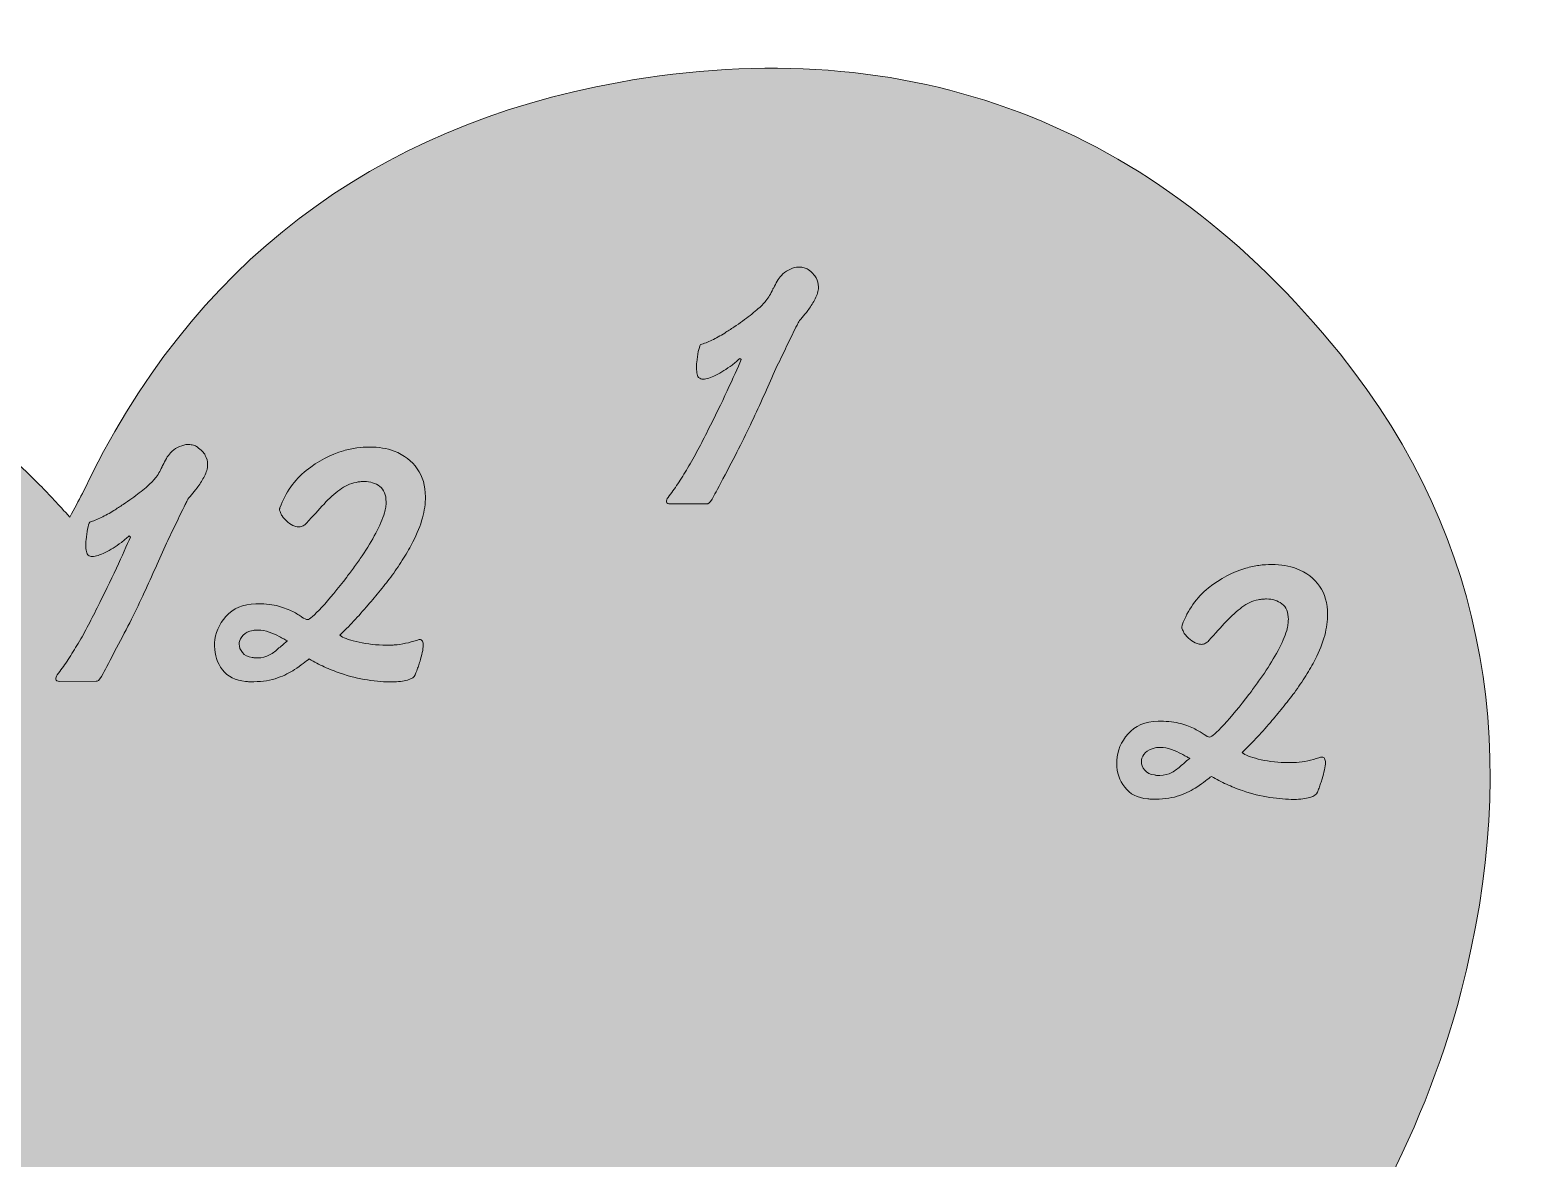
# Model space of a CAD drawing. Extents: x 60 to 4377, y -919 to -68.
# Drawn here: x 435 to 945, y -454 to -68 of the extents above; entities that cross this region are included whole.
import ezdxf

# ---------------------------------------------------------------- set-up
doc = ezdxf.new("R2010")
doc.units = 0
doc.header["$MEASUREMENT"] = 0
doc.layers.add('Layer 1', color=7, linetype='Continuous')

msp = doc.modelspace()

# ---------------------------------------------------------------- hatches: boundary and pattern name
at = {"layer": 'Layer 1', "true_color": 0xffffff}
h = msp.add_hatch(color=7, dxfattribs=at)
h.dxf.hatch_style = 2
edge = h.paths.add_edge_path()
edge.add_spline(control_points=[(883.34, -178.52), (820.02, -99.82), (736.1, -67.58), (636.44, -85.55), (552.25, -100.73), (489.89, -147.86), (452.76, -226.22), (451.51, -228.84), (450.05, -231.35), (448.48, -234.32), (444.58, -230.16), (441.52, -226.69), (438.25, -223.42), (387.7, -172.9), (327.68, -148.06), (255.57, -156.46), (151.19, -168.62), (76.74, -245.23), (66.74, -349.99), (59.99, -420.65), (76.75, -486.21), (109.55, -548.06), (147.62, -619.86), (202.15, -678.07), (264.03, -729.67), (344.31, -796.62), (433.77, -848.66), (529.36, -890.38), (553.04, -900.72), (577.33, -909.67), (601.44, -919.29), (607.03, -898.27), (611, -878.86), (617.35, -860.28), (641.92, -788.36), (683.74, -726.96), (733.9, -670.58), (773.91, -625.61), (814.4, -580.95), (852.2, -534.16), (885.13, -493.4), (911.45, -448.08), (924.81, -396.65), (945.36, -317.54), (935.16, -242.92), (883.34, -178.52)], knot_values=[0, 0, 0, 0, 1, 1, 1, 2, 2, 2, 3, 3, 3, 4, 4, 4, 5, 5, 5, 6, 6, 6, 7, 7, 7, 8, 8, 8, 9, 9, 9, 10, 10, 10, 11, 11, 11, 12, 12, 12, 13, 13, 13, 14, 14, 14, 15, 15, 15, 15], degree=3, periodic=1)
at = {"layer": 'Layer 1', "true_color": 0xed1c24}
h = msp.add_hatch(color=240, dxfattribs=at)
h.dxf.hatch_style = 2
edge = h.paths.add_edge_path()
edge.add_spline(control_points=[(883.34, -178.52), (820.02, -99.82), (736.1, -67.58), (636.44, -85.55), (552.25, -100.73), (489.89, -147.86), (452.76, -226.22), (451.51, -228.84), (450.05, -231.35), (448.48, -234.32), (444.58, -230.16), (441.52, -226.69), (438.25, -223.42), (387.7, -172.9), (327.68, -148.06), (255.57, -156.46), (151.19, -168.62), (76.74, -245.23), (66.74, -349.99), (59.99, -420.65), (76.75, -486.21), (109.55, -548.06), (147.62, -619.86), (202.15, -678.07), (264.03, -729.67), (344.31, -796.62), (433.77, -848.66), (529.36, -890.38), (553.04, -900.72), (577.33, -909.67), (601.44, -919.29), (607.03, -898.27), (611, -878.86), (617.35, -860.28), (641.92, -788.36), (683.74, -726.96), (733.9, -670.58), (773.91, -625.61), (814.4, -580.95), (852.2, -534.16), (885.13, -493.4), (911.45, -448.08), (924.81, -396.65), (945.36, -317.54), (935.16, -242.92), (883.34, -178.52)], knot_values=[0, 0, 0, 0, 1, 1, 1, 2, 2, 2, 3, 3, 3, 4, 4, 4, 5, 5, 5, 6, 6, 6, 7, 7, 7, 8, 8, 8, 9, 9, 9, 10, 10, 10, 11, 11, 11, 12, 12, 12, 13, 13, 13, 14, 14, 14, 15, 15, 15, 15], degree=3, periodic=1)
edge = h.paths.add_edge_path()
edge.add_spline(control_points=[(213.08, -302.52), (212.48, -305.42), (211.63, -308.51), (210.52, -311.79), (208.12, -318.82), (204.73, -325.01), (200.36, -330.37), (195.98, -335.72), (191.13, -338.36), (185.79, -338.29), (185.7, -338.29), (185.58, -338.29), (185.44, -338.29), (185.3, -338.29), (185.14, -338.29), (184.95, -338.29), (181.96, -338.03), (179.77, -336.89), (178.41, -334.88), (177.04, -332.88), (176.4, -330.24), (176.48, -326.96), (176.47, -324.72), (176.69, -322.24), (177.15, -319.52), (177.6, -316.8), (178.29, -313.85), (179.22, -310.67), (180.96, -304.02), (183.77, -298.2), (187.63, -293.23), (191.49, -288.25), (195.52, -285), (199.73, -283.49), (200.57, -283.11), (201.41, -282.85), (202.25, -282.7), (203.09, -282.56), (203.93, -282.49), (204.78, -282.48), (207.87, -282.56), (210.16, -283.67), (211.67, -285.82), (213.18, -287.97), (213.94, -290.91), (213.96, -294.65), (213.97, -296.99), (213.67, -299.61), (213.08, -302.52)], knot_values=[0, 0, 0, 0, 1, 1, 1, 2, 2, 2, 3, 3, 3, 4, 4, 4, 5, 5, 5, 6, 6, 6, 7, 7, 7, 8, 8, 8, 9, 9, 9, 10, 10, 10, 11, 11, 11, 12, 12, 12, 13, 13, 13, 14, 14, 14, 15, 15, 15, 16, 16, 16, 16], degree=3, periodic=1)
edge = h.paths.add_edge_path()
edge.add_spline(control_points=[(251.46, -662.34), (250.11, -663.65), (248.64, -664.69), (247.05, -665.44), (246.21, -665.82), (245.42, -666.13), (244.67, -666.37), (243.92, -666.6), (243.22, -666.82), (242.57, -667.01), (242.1, -667.1), (241.61, -667.18), (241.09, -667.22), (240.58, -667.28), (240.09, -667.3), (239.62, -667.3), (239.43, -667.3), (239.22, -667.3), (238.99, -667.3), (238.75, -667.31), (238.5, -667.31), (238.22, -667.31), (235.88, -667.13), (233.7, -666.53), (231.68, -665.51), (229.66, -664.49), (228.7, -663.42), (228.79, -662.3), (228.79, -662.3), (228.79, -662.16), (228.79, -662.16), (228.79, -662.16), (228.79, -662.02), (228.79, -662.02), (229.15, -660.14), (231.06, -657.96), (234.51, -655.46), (237.96, -652.97), (242.58, -650.16), (248.37, -647.05), (249.69, -648.54), (250.91, -650.03), (252.04, -651.53), (253.17, -653.02), (253.74, -654.7), (253.75, -656.57), (253.75, -656.66), (253.75, -656.74), (253.75, -656.78), (253.75, -656.83), (253.75, -656.9), (253.75, -656.99), (253.57, -659.24), (252.81, -661.02), (251.46, -662.34)], knot_values=[0, 0, 0, 0, 1, 1, 1, 2, 2, 2, 3, 3, 3, 4, 4, 4, 5, 5, 5, 6, 6, 6, 7, 7, 7, 8, 8, 8, 9, 9, 9, 10, 10, 10, 11, 11, 11, 12, 12, 12, 13, 13, 13, 14, 14, 14, 15, 15, 15, 16, 16, 16, 17, 17, 17, 18, 18, 18, 18], degree=3, periodic=1)
edge = h.paths.add_edge_path()
edge.add_spline(control_points=[(521.61, -277.87), (521.14, -278.34), (520.63, -278.77), (520.07, -279.14), (519.14, -280.08), (518.06, -280.88), (516.85, -281.54), (515.64, -282.2), (514.28, -282.54), (512.78, -282.54), (512.69, -282.54), (512.55, -282.54), (512.36, -282.54), (512.18, -282.55), (512.03, -282.55), (511.94, -282.55), (511.75, -282.55), (511.59, -282.53), (511.45, -282.48), (511.31, -282.43), (511.15, -282.41), (510.96, -282.41), (509.46, -282.23), (508.33, -281.67), (507.58, -280.74), (506.83, -279.81), (506.45, -278.83), (506.45, -277.8), (506.45, -277.71), (506.45, -277.61), (506.45, -277.52), (506.45, -277.43), (506.44, -277.33), (506.44, -277.24), (506.63, -276.39), (507.09, -275.57), (507.84, -274.77), (508.58, -273.98), (509.7, -273.43), (511.2, -273.15), (511.48, -273.05), (511.76, -273), (512.04, -273), (512.32, -273), (512.6, -273), (512.88, -273), (514.19, -272.99), (515.48, -273.22), (516.75, -273.68), (518.01, -274.15), (519.16, -274.65), (520.19, -275.21), (520.75, -275.49), (521.27, -275.77), (521.74, -276.05), (522.21, -276.32), (522.63, -276.56), (523.01, -276.74), (522.54, -277.03), (522.07, -277.4), (521.61, -277.87)], knot_values=[0, 0, 0, 0, 1, 1, 1, 2, 2, 2, 3, 3, 3, 4, 4, 4, 5, 5, 5, 6, 6, 6, 7, 7, 7, 8, 8, 8, 9, 9, 9, 10, 10, 10, 11, 11, 11, 12, 12, 12, 13, 13, 13, 14, 14, 14, 15, 15, 15, 16, 16, 16, 17, 17, 17, 18, 18, 18, 19, 19, 19, 20, 20, 20, 20], degree=3, periodic=1)
edge = h.paths.add_edge_path()
edge.add_spline(control_points=[(830.49, -318.07), (830.02, -318.54), (829.51, -318.96), (828.95, -319.34), (828.02, -320.28), (826.95, -321.08), (825.74, -321.74), (824.52, -322.4), (823.16, -322.73), (821.67, -322.74), (821.57, -322.74), (821.43, -322.74), (821.25, -322.74), (821.06, -322.74), (820.92, -322.74), (820.83, -322.74), (820.64, -322.75), (820.48, -322.72), (820.33, -322.68), (820.19, -322.63), (820.03, -322.61), (819.84, -322.61), (818.34, -322.43), (817.22, -321.87), (816.47, -320.94), (815.71, -320.01), (815.34, -319.03), (815.33, -318), (815.33, -317.9), (815.33, -317.81), (815.33, -317.72), (815.33, -317.62), (815.33, -317.53), (815.33, -317.43), (815.51, -316.59), (815.97, -315.77), (816.72, -314.97), (817.47, -314.17), (818.59, -313.63), (820.08, -313.34), (820.36, -313.25), (820.64, -313.2), (820.92, -313.2), (821.2, -313.2), (821.49, -313.2), (821.77, -313.2), (823.08, -313.19), (824.36, -313.42), (825.63, -313.88), (826.89, -314.34), (828.04, -314.85), (829.08, -315.41), (829.64, -315.69), (830.15, -315.96), (830.62, -316.24), (831.09, -316.52), (831.51, -316.76), (831.89, -316.94), (831.42, -317.22), (830.96, -317.6), (830.49, -318.07)], knot_values=[0, 0, 0, 0, 1, 1, 1, 2, 2, 2, 3, 3, 3, 4, 4, 4, 5, 5, 5, 6, 6, 6, 7, 7, 7, 8, 8, 8, 9, 9, 9, 10, 10, 10, 11, 11, 11, 12, 12, 12, 13, 13, 13, 14, 14, 14, 15, 15, 15, 16, 16, 16, 17, 17, 17, 18, 18, 18, 19, 19, 19, 20, 20, 20, 20], degree=3, periodic=1)

# ---------------------------------------------------------------- linework, layer by layer
at = {"layer": 'Layer 1', "lineweight": 0}
for points, knots in [([(883.34, -178.52), (820.02, -99.82), (736.1, -67.58), (636.44, -85.55), (552.25, -100.73), (489.89, -147.86), (452.76, -226.22), (451.51, -228.84), (450.05, -231.35), (448.48, -234.32), (444.58, -230.16), (441.52, -226.69), (438.25, -223.42), (387.7, -172.9), (327.68, -148.06), (255.57, -156.46), (151.19, -168.62), (76.74, -245.23), (66.74, -349.99), (59.99, -420.65), (76.75, -486.21), (109.55, -548.06), (147.62, -619.86), (202.15, -678.07), (264.03, -729.67), (344.31, -796.62), (433.77, -848.66), (529.36, -890.38), (553.04, -900.72), (577.33, -909.67), (601.44, -919.29), (607.03, -898.27), (611, -878.86), (617.35, -860.28), (641.92, -788.36), (683.74, -726.96), (733.9, -670.58), (773.91, -625.61), (814.4, -580.95), (852.2, -534.16), (885.13, -493.4), (911.45, -448.08), (924.81, -396.65), (945.36, -317.54), (935.16, -242.92), (883.34, -178.52)], [0, 0, 0, 0, 1, 1, 1, 2, 2, 2, 3, 3, 3, 4, 4, 4, 5, 5, 5, 6, 6, 6, 7, 7, 7, 8, 8, 8, 9, 9, 9, 10, 10, 10, 11, 11, 11, 12, 12, 12, 13, 13, 13, 14, 14, 14, 15, 15, 15, 15]), ([(883.34, -178.52), (820.02, -99.82), (736.1, -67.58), (636.44, -85.55), (552.25, -100.73), (489.89, -147.86), (452.76, -226.22), (451.51, -228.84), (450.05, -231.35), (448.48, -234.32), (444.58, -230.16), (441.52, -226.69), (438.25, -223.42), (387.7, -172.9), (327.68, -148.06), (255.57, -156.46), (151.19, -168.62), (76.74, -245.23), (66.74, -349.99), (59.99, -420.65), (76.75, -486.21), (109.55, -548.06), (147.62, -619.86), (202.15, -678.07), (264.03, -729.67), (344.31, -796.62), (433.77, -848.66), (529.36, -890.38), (553.04, -900.72), (577.33, -909.67), (601.44, -919.29), (607.03, -898.27), (611, -878.86), (617.35, -860.28), (641.92, -788.36), (683.74, -726.96), (733.9, -670.58), (773.91, -625.61), (814.4, -580.95), (852.2, -534.16), (885.13, -493.4), (911.45, -448.08), (924.81, -396.65), (945.36, -317.54), (935.16, -242.92), (883.34, -178.52)], [0, 0, 0, 0, 1, 1, 1, 2, 2, 2, 3, 3, 3, 4, 4, 4, 5, 5, 5, 6, 6, 6, 7, 7, 7, 8, 8, 8, 9, 9, 9, 10, 10, 10, 11, 11, 11, 12, 12, 12, 13, 13, 13, 14, 14, 14, 15, 15, 15, 15]), ([(883.34, -178.52), (820.02, -99.82), (736.1, -67.58), (636.44, -85.55), (552.25, -100.73), (489.89, -147.86), (452.76, -226.22), (451.51, -228.84), (450.05, -231.35), (448.48, -234.32), (444.58, -230.16), (441.52, -226.69), (438.25, -223.42), (387.7, -172.9), (327.68, -148.06), (255.57, -156.46), (151.19, -168.62), (76.74, -245.23), (66.74, -349.99), (59.99, -420.65), (76.75, -486.21), (109.55, -548.06), (147.62, -619.86), (202.15, -678.07), (264.03, -729.67), (344.31, -796.62), (433.77, -848.66), (529.36, -890.38), (553.04, -900.72), (577.33, -909.67), (601.44, -919.29), (607.03, -898.27), (611, -878.86), (617.35, -860.28), (641.92, -788.36), (683.74, -726.96), (733.9, -670.58), (773.91, -625.61), (814.4, -580.95), (852.2, -534.16), (885.13, -493.4), (911.45, -448.08), (924.81, -396.65), (945.36, -317.54), (935.16, -242.92), (883.34, -178.52)], [0, 0, 0, 0, 1, 1, 1, 2, 2, 2, 3, 3, 3, 4, 4, 4, 5, 5, 5, 6, 6, 6, 7, 7, 7, 8, 8, 8, 9, 9, 9, 10, 10, 10, 11, 11, 11, 12, 12, 12, 13, 13, 13, 14, 14, 14, 15, 15, 15, 15]), ([(668.99, -227.1), (668.16, -228.7), (667.46, -229.59), (666.9, -229.78), (666.8, -229.78), (666.71, -229.78), (666.62, -229.78), (666.62, -229.78), (654.13, -229.84), (654.13, -229.84), (653.28, -229.84), (652.84, -229.61), (652.79, -229.14), (652.74, -228.67), (652.9, -228.16), (653.27, -227.59), (654.39, -226.19), (655.51, -224.64), (656.62, -222.95), (657.74, -221.26), (658.85, -219.48), (659.97, -217.6), (661.17, -215.63), (662.36, -213.54), (663.52, -211.34), (664.68, -209.13), (665.81, -206.9), (666.93, -204.65), (669.34, -199.97), (671.54, -195.46), (673.53, -191.15), (675.53, -186.84), (677.12, -183.27), (678.33, -180.46), (678.33, -180.46), (677.91, -180.04), (677.91, -180.04), (677.44, -180.42), (677, -180.79), (676.58, -181.17), (676.16, -181.55), (675.72, -181.92), (675.25, -182.3), (673.29, -183.71), (671.42, -184.87), (669.65, -185.76), (667.88, -186.66), (666.43, -187.11), (665.31, -187.12), (665.02, -187.12), (664.77, -187.07), (664.53, -186.98), (664.3, -186.89), (664.09, -186.79), (663.9, -186.7), (663.62, -186.51), (663.41, -186.09), (663.26, -185.44), (663.12, -184.79), (663.05, -184.09), (663.04, -183.34), (663.04, -183.06), (663.04, -182.73), (663.04, -182.35), (663.04, -181.98), (663.08, -181.65), (663.17, -181.37), (663.26, -180.06), (663.42, -178.84), (663.65, -177.72), (663.88, -176.59), (664.13, -175.8), (664.41, -175.33), (665.62, -174.95), (666.93, -174.43), (668.33, -173.77), (669.73, -173.11), (671.18, -172.3), (672.68, -171.36), (673.7, -170.7), (674.75, -170.02), (675.82, -169.31), (676.9, -168.61), (677.9, -167.92), (678.83, -167.26), (680.6, -165.95), (682.21, -164.68), (683.66, -163.45), (685.1, -162.23), (686.15, -161.2), (686.8, -160.35), (687.27, -159.79), (687.69, -159.18), (688.06, -158.52), (688.43, -157.86), (688.8, -157.16), (689.17, -156.41), (689.17, -156.32), (689.19, -156.22), (689.24, -156.13), (689.29, -156.04), (689.36, -155.94), (689.45, -155.85), (689.82, -155.1), (690.21, -154.35), (690.63, -153.6), (691.05, -152.85), (691.54, -152.19), (692.1, -151.62), (692.75, -150.87), (693.54, -150.26), (694.48, -149.79), (695.41, -149.32), (696.34, -148.99), (697.28, -148.79), (697.47, -148.79), (697.63, -148.79), (697.77, -148.79), (697.91, -148.79), (698.07, -148.79), (698.26, -148.79), (698.82, -148.79), (699.36, -148.85), (699.88, -148.99), (700.39, -149.13), (700.84, -149.34), (701.21, -149.62), (702.53, -150.55), (703.44, -151.5), (703.96, -152.48), (704.48, -153.46), (704.74, -154.47), (704.75, -155.5), (704.75, -155.59), (704.75, -155.71), (704.75, -155.85), (704.75, -155.99), (704.75, -156.11), (704.75, -156.2), (704.57, -157.51), (704.13, -158.8), (703.44, -160.07), (702.74, -161.33), (701.97, -162.53), (701.14, -163.66), (700.48, -164.5), (699.83, -165.3), (699.18, -166.05), (698.53, -166.8), (698.06, -167.41), (697.78, -167.88), (697.69, -168.16), (697.58, -168.42), (697.44, -168.65), (697.3, -168.89), (697.18, -169.1), (697.09, -169.29), (695.98, -171.54), (694.91, -173.74), (693.89, -175.9), (692.87, -178.06), (691.8, -180.26), (690.69, -182.51), (688.28, -187.95), (685.73, -193.6), (683.05, -199.46), (680.36, -205.32), (677.2, -211.63), (673.59, -218.38), (671.36, -222.6), (669.83, -225.51), (668.99, -227.1)], [0, 0, 0, 0, 1, 1, 1, 2, 2, 2, 3, 3, 3, 4, 4, 4, 5, 5, 5, 6, 6, 6, 7, 7, 7, 8, 8, 8, 9, 9, 9, 10, 10, 10, 11, 11, 11, 12, 12, 12, 13, 13, 13, 14, 14, 14, 15, 15, 15, 16, 16, 16, 17, 17, 17, 18, 18, 18, 19, 19, 19, 20, 20, 20, 21, 21, 21, 22, 22, 22, 23, 23, 23, 24, 24, 24, 25, 25, 25, 26, 26, 26, 27, 27, 27, 28, 28, 28, 29, 29, 29, 30, 30, 30, 31, 31, 31, 32, 32, 32, 33, 33, 33, 34, 34, 34, 35, 35, 35, 36, 36, 36, 37, 37, 37, 38, 38, 38, 39, 39, 39, 40, 40, 40, 41, 41, 41, 42, 42, 42, 43, 43, 43, 44, 44, 44, 45, 45, 45, 46, 46, 46, 47, 47, 47, 48, 48, 48, 49, 49, 49, 50, 50, 50, 51, 51, 51, 52, 52, 52, 53, 53, 53, 54, 54, 54, 55, 55, 55, 56, 56, 56, 57, 57, 57, 57]), ([(464.48, -279.11), (462.26, -283.33), (460.73, -286.24), (459.89, -287.83), (459.06, -289.43), (458.36, -290.32), (457.8, -290.51), (457.7, -290.51), (457.61, -290.51), (457.52, -290.51), (457.52, -290.51), (445.02, -290.56), (445.02, -290.56), (444.18, -290.57), (443.74, -290.34), (443.69, -289.87), (443.64, -289.4), (443.8, -288.88), (444.17, -288.32), (445.29, -286.91), (446.4, -285.36), (447.52, -283.67), (448.64, -281.98), (449.75, -280.2), (450.86, -278.33), (452.07, -276.35), (453.26, -274.27), (454.42, -272.06), (455.58, -269.86), (456.71, -267.63), (457.83, -265.38), (460.24, -260.69), (462.44, -256.19), (464.43, -251.88), (466.42, -247.56), (468.02, -244), (469.23, -241.19), (469.23, -241.19), (468.81, -240.77), (468.81, -240.77), (468.34, -241.15), (467.9, -241.52), (467.48, -241.9), (467.06, -242.27), (466.61, -242.65), (466.15, -243.03), (464.19, -244.44), (462.32, -245.59), (460.55, -246.49), (458.77, -247.39), (457.33, -247.84), (456.2, -247.84), (455.92, -247.84), (455.66, -247.8), (455.43, -247.71), (455.2, -247.61), (454.99, -247.52), (454.8, -247.43), (454.52, -247.24), (454.3, -246.82), (454.16, -246.17), (454.02, -245.51), (453.94, -244.81), (453.94, -244.06), (453.94, -243.78), (453.94, -243.46), (453.94, -243.08), (453.94, -242.71), (453.98, -242.38), (454.07, -242.1), (454.16, -240.79), (454.32, -239.57), (454.55, -238.45), (454.78, -237.32), (455.03, -236.53), (455.31, -236.06), (456.52, -235.68), (457.83, -235.16), (459.23, -234.49), (460.63, -233.83), (462.08, -233.03), (463.57, -232.09), (464.6, -231.43), (465.65, -230.75), (466.72, -230.04), (467.79, -229.33), (468.8, -228.65), (469.73, -227.99), (471.5, -226.67), (473.11, -225.4), (474.56, -224.18), (476, -222.96), (477.05, -221.92), (477.7, -221.08), (478.17, -220.51), (478.58, -219.9), (478.96, -219.25), (479.33, -218.59), (479.7, -217.89), (480.07, -217.14), (480.07, -217.04), (480.09, -216.95), (480.14, -216.86), (480.18, -216.76), (480.25, -216.67), (480.35, -216.57), (480.72, -215.83), (481.11, -215.08), (481.53, -214.32), (481.95, -213.57), (482.44, -212.92), (483, -212.35), (483.65, -211.6), (484.44, -210.99), (485.37, -210.52), (486.31, -210.05), (487.24, -209.71), (488.18, -209.52), (488.36, -209.52), (488.53, -209.52), (488.67, -209.52), (488.81, -209.52), (488.97, -209.52), (489.16, -209.52), (489.72, -209.51), (490.26, -209.58), (490.77, -209.72), (491.29, -209.86), (491.74, -210.07), (492.11, -210.35), (493.42, -211.28), (494.34, -212.23), (494.86, -213.21), (495.38, -214.19), (495.64, -215.2), (495.65, -216.23), (495.65, -216.32), (495.65, -216.44), (495.65, -216.58), (495.65, -216.72), (495.65, -216.84), (495.65, -216.93), (495.47, -218.24), (495.03, -219.53), (494.33, -220.79), (493.64, -222.06), (492.87, -223.26), (492.03, -224.38), (491.38, -225.23), (490.73, -226.03), (490.08, -226.78), (489.43, -227.53), (488.96, -228.14), (488.68, -228.61), (488.59, -228.89), (488.48, -229.15), (488.34, -229.38), (488.2, -229.62), (488.08, -229.83), (487.99, -230.02), (486.87, -232.27), (485.81, -234.47), (484.79, -236.63), (483.77, -238.79), (482.7, -240.99), (481.59, -243.24), (479.18, -248.68), (476.63, -254.33), (473.94, -260.19), (471.26, -266.05), (468.1, -272.35), (464.48, -279.11)], [0, 0, 0, 0, 1, 1, 1, 2, 2, 2, 3, 3, 3, 4, 4, 4, 5, 5, 5, 6, 6, 6, 7, 7, 7, 8, 8, 8, 9, 9, 9, 10, 10, 10, 11, 11, 11, 12, 12, 12, 13, 13, 13, 14, 14, 14, 15, 15, 15, 16, 16, 16, 17, 17, 17, 18, 18, 18, 19, 19, 19, 20, 20, 20, 21, 21, 21, 22, 22, 22, 23, 23, 23, 24, 24, 24, 25, 25, 25, 26, 26, 26, 27, 27, 27, 28, 28, 28, 29, 29, 29, 30, 30, 30, 31, 31, 31, 32, 32, 32, 33, 33, 33, 34, 34, 34, 35, 35, 35, 36, 36, 36, 37, 37, 37, 38, 38, 38, 39, 39, 39, 40, 40, 40, 41, 41, 41, 42, 42, 42, 43, 43, 43, 44, 44, 44, 45, 45, 45, 46, 46, 46, 47, 47, 47, 48, 48, 48, 49, 49, 49, 50, 50, 50, 51, 51, 51, 52, 52, 52, 53, 53, 53, 54, 54, 54, 55, 55, 55, 56, 56, 56, 57, 57, 57, 57]), ([(541.17, -274.91), (541.22, -274.95), (541.29, -275.03), (541.39, -275.12), (542.6, -275.86), (544.64, -276.55), (547.5, -277.19), (550.36, -277.84), (553.47, -278.15), (556.84, -278.14), (557.31, -278.13), (557.75, -278.13), (558.17, -278.13), (558.59, -278.13), (559.04, -278.13), (559.51, -278.12), (560.82, -278.03), (562.12, -277.83), (563.43, -277.55), (564.74, -277.26), (566, -276.93), (567.22, -276.55), (567.41, -276.45), (567.59, -276.38), (567.78, -276.33), (567.97, -276.29), (568.11, -276.26), (568.2, -276.26), (568.67, -276.26), (569, -276.45), (569.19, -276.82), (569.37, -277.19), (569.47, -277.66), (569.47, -278.22), (569.48, -278.88), (569.36, -279.69), (569.13, -280.68), (568.9, -281.66), (568.65, -282.67), (568.37, -283.7), (568.19, -284.26), (568, -284.8), (567.82, -285.32), (567.63, -285.83), (567.45, -286.37), (567.27, -286.93), (567.17, -287.12), (567.08, -287.35), (566.99, -287.64), (566.9, -287.92), (566.8, -288.15), (566.71, -288.34), (566.43, -289.09), (565.57, -289.68), (564.12, -290.11), (562.67, -290.53), (560.87, -290.75), (558.72, -290.76), (556.29, -290.77), (553.53, -290.55), (550.44, -290.1), (547.35, -289.64), (544.21, -288.86), (541.02, -287.75), (539.15, -287.11), (537.34, -286.39), (535.61, -285.6), (533.87, -284.81), (532.16, -283.91), (530.47, -282.89), (529.91, -283.26), (529.21, -283.78), (528.37, -284.44), (527.53, -285.1), (526.56, -285.8), (525.44, -286.56), (523.85, -287.59), (521.91, -288.54), (519.62, -289.39), (517.33, -290.24), (514.6, -290.68), (511.42, -290.69), (511.04, -290.69), (510.6, -290.69), (510.08, -290.7), (509.57, -290.7), (509.08, -290.65), (508.61, -290.56), (505.15, -290.3), (502.52, -288.97), (500.73, -286.6), (498.94, -284.22), (498.04, -281.53), (498.03, -278.54), (498.03, -278.35), (498.03, -278.16), (498.03, -277.98), (498.03, -277.79), (498.02, -277.6), (498.02, -277.41), (498.2, -274.14), (499.49, -271.12), (501.91, -268.34), (504.34, -265.57), (507.74, -264.13), (512.14, -264.02), (512.33, -264.02), (512.49, -264.02), (512.63, -264.01), (512.77, -264.01), (512.89, -264.01), (512.98, -264.01), (515.7, -264), (518.01, -264.27), (519.93, -264.82), (521.85, -265.38), (523.47, -265.98), (524.79, -266.63), (526.1, -267.37), (527.15, -268.02), (527.95, -268.58), (528.75, -269.14), (529.38, -269.41), (529.85, -269.41), (530.5, -269.41), (532.14, -268), (534.74, -265.18), (537.35, -262.36), (540.19, -258.93), (543.26, -254.9), (544.1, -253.77), (544.98, -252.57), (545.91, -251.3), (546.84, -250.04), (547.73, -248.79), (548.56, -247.57), (550.33, -244.95), (551.88, -242.36), (553.23, -239.83), (554.57, -237.3), (555.57, -235), (556.22, -232.94), (556.4, -232.19), (556.54, -231.51), (556.63, -230.9), (556.72, -230.3), (556.76, -229.71), (556.76, -229.15), (556.75, -226.72), (556.02, -224.94), (554.56, -223.82), (553.11, -222.71), (551.35, -222.15), (549.29, -222.16), (548.82, -222.17), (548.36, -222.19), (547.89, -222.24), (547.42, -222.29), (546.95, -222.36), (546.49, -222.46), (545.46, -222.65), (544.48, -222.96), (543.54, -223.38), (542.61, -223.81), (541.72, -224.35), (540.88, -225.01), (539.11, -226.33), (537.32, -227.95), (535.5, -229.87), (533.68, -231.8), (531.71, -233.99), (529.56, -236.43), (529.19, -236.8), (528.8, -237.11), (528.38, -237.35), (527.96, -237.58), (527.51, -237.7), (527.04, -237.7), (526.76, -237.7), (526.5, -237.68), (526.27, -237.64), (526.04, -237.59), (525.78, -237.52), (525.5, -237.43), (524.65, -237.15), (523.86, -236.69), (523.11, -236.04), (522.35, -235.38), (521.7, -234.69), (521.13, -233.94), (520.94, -233.57), (520.75, -233.17), (520.56, -232.75), (520.37, -232.33), (520.28, -231.98), (520.28, -231.7), (520.28, -231.6), (520.32, -231.51), (520.42, -231.42), (520.42, -231.32), (520.42, -231.23), (520.42, -231.13), (522.36, -225.89), (525.36, -221.64), (529.41, -218.39), (533.47, -215.15), (537.74, -212.9), (542.23, -211.67), (543.72, -211.19), (545.22, -210.86), (546.71, -210.67), (548.21, -210.47), (549.66, -210.37), (551.06, -210.37), (552.65, -210.36), (554.15, -210.47), (555.56, -210.7), (556.96, -210.92), (558.27, -211.27), (559.49, -211.73), (562.96, -213.12), (565.61, -215.14), (567.45, -217.8), (569.29, -220.46), (570.21, -223.66), (570.23, -227.4), (570.24, -229.65), (569.9, -232.06), (569.21, -234.64), (568.52, -237.22), (567.43, -239.96), (565.95, -242.86), (565.02, -244.65), (563.95, -246.5), (562.74, -248.42), (561.54, -250.35), (560.23, -252.29), (558.84, -254.26), (557.54, -255.96), (556.19, -257.67), (554.79, -259.41), (553.4, -261.15), (552, -262.81), (550.6, -264.41), (548.93, -266.38), (547.27, -268.24), (545.64, -269.97), (544.01, -271.71), (542.45, -273.29), (540.96, -274.7), (541.06, -274.79), (541.13, -274.86), (541.17, -274.91)], [0, 0, 0, 0, 1, 1, 1, 2, 2, 2, 3, 3, 3, 4, 4, 4, 5, 5, 5, 6, 6, 6, 7, 7, 7, 8, 8, 8, 9, 9, 9, 10, 10, 10, 11, 11, 11, 12, 12, 12, 13, 13, 13, 14, 14, 14, 15, 15, 15, 16, 16, 16, 17, 17, 17, 18, 18, 18, 19, 19, 19, 20, 20, 20, 21, 21, 21, 22, 22, 22, 23, 23, 23, 24, 24, 24, 25, 25, 25, 26, 26, 26, 27, 27, 27, 28, 28, 28, 29, 29, 29, 30, 30, 30, 31, 31, 31, 32, 32, 32, 33, 33, 33, 34, 34, 34, 35, 35, 35, 36, 36, 36, 37, 37, 37, 38, 38, 38, 39, 39, 39, 40, 40, 40, 41, 41, 41, 42, 42, 42, 43, 43, 43, 44, 44, 44, 45, 45, 45, 46, 46, 46, 47, 47, 47, 48, 48, 48, 49, 49, 49, 50, 50, 50, 51, 51, 51, 52, 52, 52, 53, 53, 53, 54, 54, 54, 55, 55, 55, 56, 56, 56, 57, 57, 57, 58, 58, 58, 59, 59, 59, 60, 60, 60, 61, 61, 61, 62, 62, 62, 63, 63, 63, 64, 64, 64, 65, 65, 65, 66, 66, 66, 67, 67, 67, 68, 68, 68, 69, 69, 69, 70, 70, 70, 71, 71, 71, 72, 72, 72, 73, 73, 73, 74, 74, 74, 75, 75, 75, 76, 76, 76, 77, 77, 77, 78, 78, 78, 79, 79, 79, 80, 80, 80, 81, 81, 81, 82, 82, 82, 83, 83, 83, 84, 84, 84, 84]), ([(850.06, -315.1), (850.1, -315.15), (850.17, -315.22), (850.27, -315.31), (851.49, -316.06), (853.53, -316.75), (856.38, -317.39), (859.24, -318.04), (862.35, -318.35), (865.72, -318.33), (866.19, -318.33), (866.64, -318.33), (867.06, -318.33), (867.48, -318.33), (867.92, -318.32), (868.39, -318.32), (869.7, -318.22), (871.01, -318.03), (872.32, -317.74), (873.63, -317.46), (874.89, -317.12), (876.1, -316.74), (876.29, -316.65), (876.47, -316.58), (876.66, -316.53), (876.85, -316.48), (876.99, -316.46), (877.08, -316.46), (877.55, -316.46), (877.88, -316.64), (878.07, -317.02), (878.26, -317.39), (878.35, -317.86), (878.36, -318.42), (878.36, -319.07), (878.24, -319.89), (878.02, -320.88), (877.79, -321.86), (877.53, -322.87), (877.26, -323.9), (877.07, -324.46), (876.89, -325), (876.7, -325.51), (876.52, -326.03), (876.33, -326.57), (876.15, -327.13), (876.06, -327.32), (875.96, -327.55), (875.87, -327.83), (875.78, -328.11), (875.69, -328.35), (875.6, -328.54), (875.32, -329.29), (874.45, -329.87), (873.01, -330.3), (871.56, -330.73), (869.76, -330.95), (867.6, -330.96), (865.17, -330.97), (862.41, -330.75), (859.32, -330.29), (856.23, -329.84), (853.09, -329.06), (849.91, -327.95), (848.03, -327.3), (846.23, -326.59), (844.49, -325.8), (842.76, -325.01), (841.04, -324.11), (839.36, -323.08), (838.8, -323.46), (838.1, -323.98), (837.26, -324.64), (836.42, -325.3), (835.44, -326), (834.32, -326.75), (832.73, -327.79), (830.8, -328.74), (828.51, -329.59), (826.22, -330.44), (823.48, -330.87), (820.3, -330.89), (819.93, -330.89), (819.48, -330.89), (818.97, -330.89), (818.45, -330.9), (817.96, -330.85), (817.49, -330.76), (814.03, -330.49), (811.4, -329.17), (809.62, -326.79), (807.83, -324.42), (806.93, -321.73), (806.91, -318.74), (806.91, -318.55), (806.91, -318.36), (806.91, -318.17), (806.91, -317.99), (806.91, -317.8), (806.91, -317.61), (807.08, -314.34), (808.38, -311.31), (810.8, -308.54), (813.22, -305.77), (816.63, -304.33), (821.03, -304.21), (821.21, -304.21), (821.37, -304.21), (821.52, -304.21), (821.66, -304.21), (821.77, -304.21), (821.87, -304.21), (824.58, -304.2), (826.9, -304.47), (828.82, -305.02), (830.74, -305.57), (832.35, -306.18), (833.67, -306.83), (834.98, -307.57), (836.04, -308.22), (836.84, -308.78), (837.63, -309.33), (838.27, -309.61), (838.73, -309.61), (839.39, -309.61), (841.02, -308.2), (843.63, -305.38), (846.23, -302.56), (849.07, -299.13), (852.14, -295.09), (852.98, -293.97), (853.87, -292.77), (854.8, -291.5), (855.72, -290.23), (856.61, -288.99), (857.45, -287.77), (859.21, -285.14), (860.77, -282.56), (862.12, -280.03), (863.46, -277.5), (864.46, -275.2), (865.1, -273.14), (865.28, -272.39), (865.42, -271.71), (865.51, -271.1), (865.6, -270.49), (865.65, -269.91), (865.65, -269.35), (865.64, -266.91), (864.9, -265.14), (863.45, -264.02), (861.99, -262.91), (860.23, -262.35), (858.18, -262.36), (857.71, -262.36), (857.24, -262.39), (856.77, -262.44), (856.3, -262.49), (855.84, -262.56), (855.37, -262.65), (854.34, -262.85), (853.36, -263.15), (852.43, -263.58), (851.49, -264), (850.61, -264.55), (849.77, -265.21), (847.99, -266.53), (846.2, -268.15), (844.38, -270.07), (842.57, -272), (840.59, -274.18), (838.45, -276.63), (838.08, -277), (837.68, -277.31), (837.26, -277.54), (836.84, -277.78), (836.39, -277.9), (835.93, -277.9), (835.65, -277.9), (835.39, -277.88), (835.15, -277.83), (834.92, -277.79), (834.66, -277.72), (834.38, -277.63), (833.54, -277.35), (832.74, -276.89), (831.99, -276.23), (831.24, -275.58), (830.58, -274.88), (830.01, -274.14), (829.82, -273.76), (829.64, -273.37), (829.45, -272.95), (829.26, -272.53), (829.16, -272.17), (829.16, -271.89), (829.16, -271.8), (829.21, -271.71), (829.3, -271.61), (829.3, -271.52), (829.3, -271.43), (829.3, -271.33), (831.24, -266.08), (834.24, -261.84), (838.3, -258.59), (842.35, -255.34), (846.62, -253.1), (851.11, -251.87), (852.6, -251.39), (854.1, -251.06), (855.6, -250.86), (857.09, -250.67), (858.55, -250.57), (859.95, -250.56), (861.54, -250.56), (863.04, -250.67), (864.44, -250.89), (865.85, -251.12), (867.16, -251.47), (868.38, -251.93), (871.84, -253.32), (874.5, -255.34), (876.33, -258), (878.17, -260.66), (879.1, -263.86), (879.11, -267.6), (879.12, -269.85), (878.78, -272.26), (878.09, -274.84), (877.4, -277.41), (876.31, -280.16), (874.83, -283.06), (873.9, -284.84), (872.83, -286.7), (871.63, -288.62), (870.42, -290.54), (869.12, -292.49), (867.72, -294.46), (866.42, -296.15), (865.07, -297.87), (863.67, -299.6), (862.28, -301.34), (860.88, -303.01), (859.49, -304.61), (857.81, -306.58), (856.16, -308.43), (854.53, -310.17), (852.9, -311.91), (851.34, -313.48), (849.85, -314.89), (849.94, -314.99), (850.01, -315.06), (850.06, -315.1)], [0, 0, 0, 0, 1, 1, 1, 2, 2, 2, 3, 3, 3, 4, 4, 4, 5, 5, 5, 6, 6, 6, 7, 7, 7, 8, 8, 8, 9, 9, 9, 10, 10, 10, 11, 11, 11, 12, 12, 12, 13, 13, 13, 14, 14, 14, 15, 15, 15, 16, 16, 16, 17, 17, 17, 18, 18, 18, 19, 19, 19, 20, 20, 20, 21, 21, 21, 22, 22, 22, 23, 23, 23, 24, 24, 24, 25, 25, 25, 26, 26, 26, 27, 27, 27, 28, 28, 28, 29, 29, 29, 30, 30, 30, 31, 31, 31, 32, 32, 32, 33, 33, 33, 34, 34, 34, 35, 35, 35, 36, 36, 36, 37, 37, 37, 38, 38, 38, 39, 39, 39, 40, 40, 40, 41, 41, 41, 42, 42, 42, 43, 43, 43, 44, 44, 44, 45, 45, 45, 46, 46, 46, 47, 47, 47, 48, 48, 48, 49, 49, 49, 50, 50, 50, 51, 51, 51, 52, 52, 52, 53, 53, 53, 54, 54, 54, 55, 55, 55, 56, 56, 56, 57, 57, 57, 58, 58, 58, 59, 59, 59, 60, 60, 60, 61, 61, 61, 62, 62, 62, 63, 63, 63, 64, 64, 64, 65, 65, 65, 66, 66, 66, 67, 67, 67, 68, 68, 68, 69, 69, 69, 70, 70, 70, 71, 71, 71, 72, 72, 72, 73, 73, 73, 74, 74, 74, 75, 75, 75, 76, 76, 76, 77, 77, 77, 78, 78, 78, 79, 79, 79, 80, 80, 80, 81, 81, 81, 82, 82, 82, 83, 83, 83, 84, 84, 84, 84]), ([(521.61, -277.87), (521.14, -278.34), (520.63, -278.77), (520.07, -279.14), (519.14, -280.08), (518.06, -280.88), (516.85, -281.54), (515.64, -282.2), (514.28, -282.54), (512.78, -282.54), (512.69, -282.54), (512.55, -282.54), (512.36, -282.54), (512.18, -282.55), (512.03, -282.55), (511.94, -282.55), (511.75, -282.55), (511.59, -282.53), (511.45, -282.48), (511.31, -282.43), (511.15, -282.41), (510.96, -282.41), (509.46, -282.23), (508.33, -281.67), (507.58, -280.74), (506.83, -279.81), (506.45, -278.83), (506.45, -277.8), (506.45, -277.71), (506.45, -277.61), (506.45, -277.52), (506.45, -277.43), (506.44, -277.33), (506.44, -277.24), (506.63, -276.39), (507.09, -275.57), (507.84, -274.77), (508.58, -273.98), (509.7, -273.43), (511.2, -273.15), (511.48, -273.05), (511.76, -273), (512.04, -273), (512.32, -273), (512.6, -273), (512.88, -273), (514.19, -272.99), (515.48, -273.22), (516.75, -273.68), (518.01, -274.15), (519.16, -274.65), (520.19, -275.21), (520.75, -275.49), (521.27, -275.77), (521.74, -276.05), (522.21, -276.32), (522.63, -276.56), (523.01, -276.74), (522.54, -277.03), (522.07, -277.4), (521.61, -277.87)], [0, 0, 0, 0, 1, 1, 1, 2, 2, 2, 3, 3, 3, 4, 4, 4, 5, 5, 5, 6, 6, 6, 7, 7, 7, 8, 8, 8, 9, 9, 9, 10, 10, 10, 11, 11, 11, 12, 12, 12, 13, 13, 13, 14, 14, 14, 15, 15, 15, 16, 16, 16, 17, 17, 17, 18, 18, 18, 19, 19, 19, 20, 20, 20, 20]), ([(830.49, -318.07), (830.02, -318.54), (829.51, -318.96), (828.95, -319.34), (828.02, -320.28), (826.95, -321.08), (825.74, -321.74), (824.52, -322.4), (823.16, -322.73), (821.67, -322.74), (821.57, -322.74), (821.43, -322.74), (821.25, -322.74), (821.06, -322.74), (820.92, -322.74), (820.83, -322.74), (820.64, -322.75), (820.48, -322.72), (820.33, -322.68), (820.19, -322.63), (820.03, -322.61), (819.84, -322.61), (818.34, -322.43), (817.22, -321.87), (816.47, -320.94), (815.71, -320.01), (815.34, -319.03), (815.33, -318), (815.33, -317.9), (815.33, -317.81), (815.33, -317.72), (815.33, -317.62), (815.33, -317.53), (815.33, -317.43), (815.51, -316.59), (815.97, -315.77), (816.72, -314.97), (817.47, -314.17), (818.59, -313.63), (820.08, -313.34), (820.36, -313.25), (820.64, -313.2), (820.92, -313.2), (821.2, -313.2), (821.49, -313.2), (821.77, -313.2), (823.08, -313.19), (824.36, -313.42), (825.63, -313.88), (826.89, -314.34), (828.04, -314.85), (829.08, -315.41), (829.64, -315.69), (830.15, -315.96), (830.62, -316.24), (831.09, -316.52), (831.51, -316.76), (831.89, -316.94), (831.42, -317.22), (830.96, -317.6), (830.49, -318.07)], [0, 0, 0, 0, 1, 1, 1, 2, 2, 2, 3, 3, 3, 4, 4, 4, 5, 5, 5, 6, 6, 6, 7, 7, 7, 8, 8, 8, 9, 9, 9, 10, 10, 10, 11, 11, 11, 12, 12, 12, 13, 13, 13, 14, 14, 14, 15, 15, 15, 16, 16, 16, 17, 17, 17, 18, 18, 18, 19, 19, 19, 20, 20, 20, 20])]:
    msp.add_open_spline(points, degree=3, knots=knots, dxfattribs=at)

doc.saveas('drawing.dxf')
